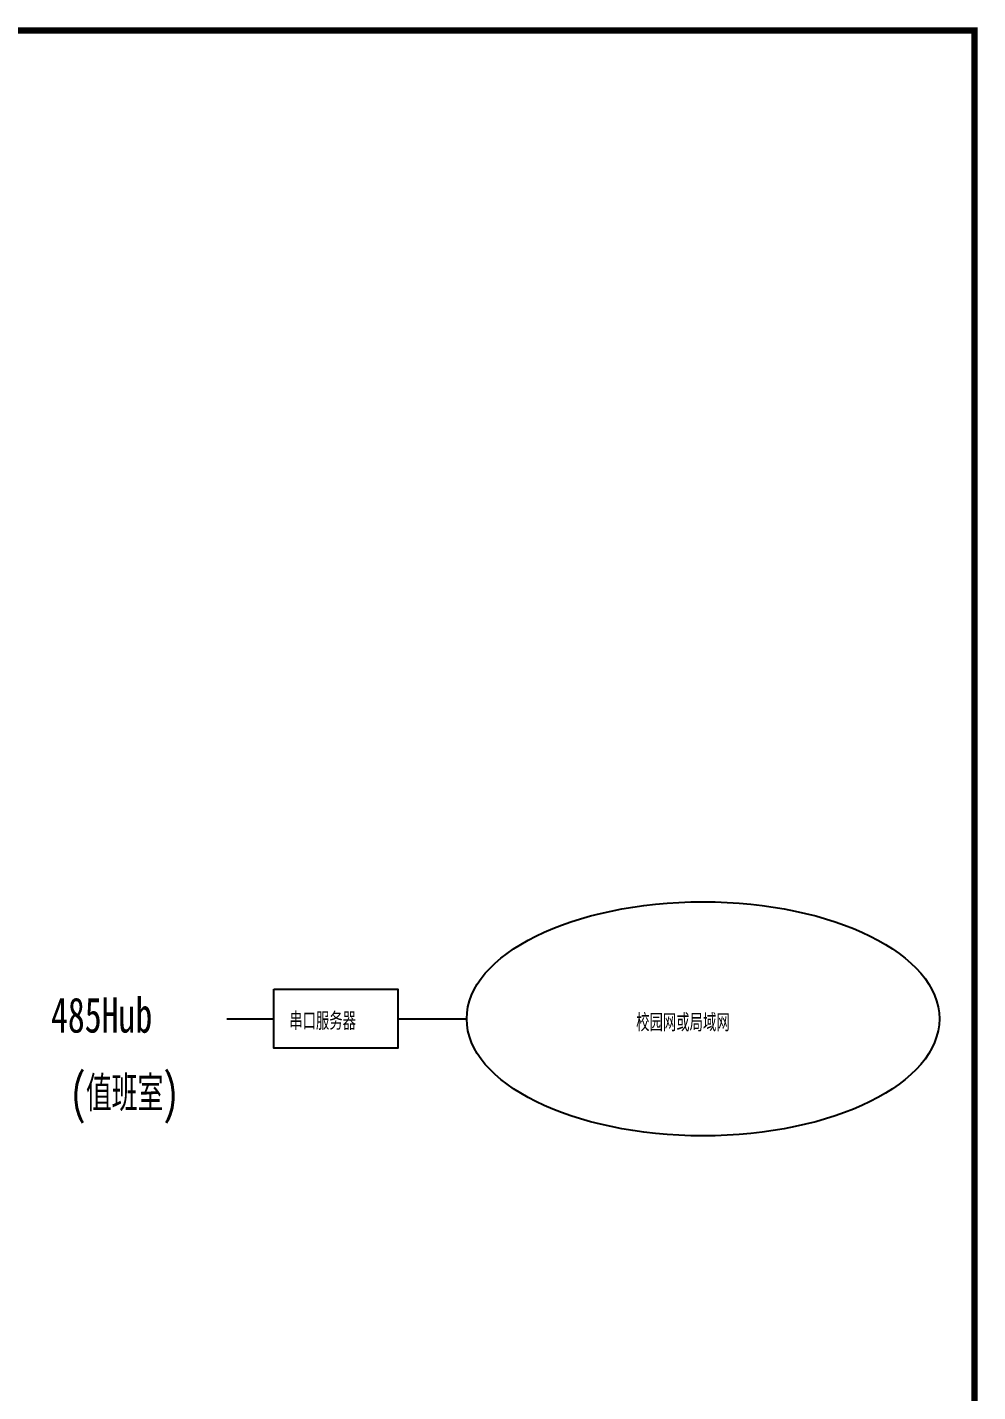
# Model space of a CAD drawing. Header units: millimetres. Extents: x -14098 to 347972, y -58509 to 133182.
# Drawn here: x 73039 to 100082, y 78253 to 117090 of the extents above; entities that cross this region are included whole.
import ezdxf

# ---------------------------------------------------------------- set-up
doc = ezdxf.new("R2010")
doc.units = ezdxf.units.MM
doc.header["$LTSCALE"] = 1000
for name, color, linetype in [('6文字层', 3, 'Continuous'), ('RD', 1, 'Continuous'), ('图框', 7, 'Continuous')]:
    doc.layers.add(name, color=color, linetype=linetype)
doc.styles.add('PC_TEXTSTYLE', font='simplex.shx', dxfattribs={"width": 0.707, "bigfont": 'intecad.shx'})
doc.styles.add('Z', font='romans', dxfattribs={"width": 0.8, "bigfont": 'z'})
doc.styles.add('样式 1', font='', dxfattribs={"width": 0.707})
doc.styles.get('样式 1').set_extended_font_data('KaiTi_GB2312')

msp = doc.modelspace()

# ---------------------------------------------------------------- linework, layer by layer
at = {"color": 4}
for p, q in [((78715, 88867), (80053, 88867)), ((83583, 88867), (85542, 88867))]:
    msp.add_line(p, q, dxfattribs=at)
msp.add_lwpolyline([(80053, 89707), (83583, 89707), (83583, 88027), (80053, 88027)], close=True)
at = {"color": 3}
msp.add_ellipse((92267, 88867), major_axis=(6725, 0), ratio=0.495242, start_param=-3.141592653589793, end_param=3.141592653589793, dxfattribs=at)
at = {"layer": 'RD', "const_width": 1}
msp.add_lwpolyline([(72337, 111965), (72337, 65770), (78715, 65770), (78715, 111965), (72337, 111965)], dxfattribs=at)
at = {"layer": '图框', "color": 7, "const_width": 180}
msp.add_lwpolyline([(-14008, 39000), (99992, 39000), (99992, 117000), (-14008, 117000)], close=True, dxfattribs=at)
msp.add_lwpolyline([(-14008, 39000), (99992, 39000), (99992, 117000), (-14008, 117000)], close=True, dxfattribs=at)

# ---------------------------------------------------------------- texts
at = {"layer": '6文字层'}
for s, height, style, width, p in [('485Hub', 1000, '样式 1', 0.707, (73712, 88475)), ('串口服务器', 500, 'Z', 0.8, (80493, 88552)), ('校园网或局域网', 500, 'Z', 0.8, (90365, 88509))]:
    msp.add_text(s, height=height, dxfattribs=dict(at, style=style, width=width)).set_placement(p)
at = {"layer": '6文字层', "color": 4, "style": 'PC_TEXTSTYLE', "width": 0.667}
msp.add_text('(值班室)', height=1000, dxfattribs=at).set_placement((74307, 86235))

doc.saveas('drawing.dxf')
